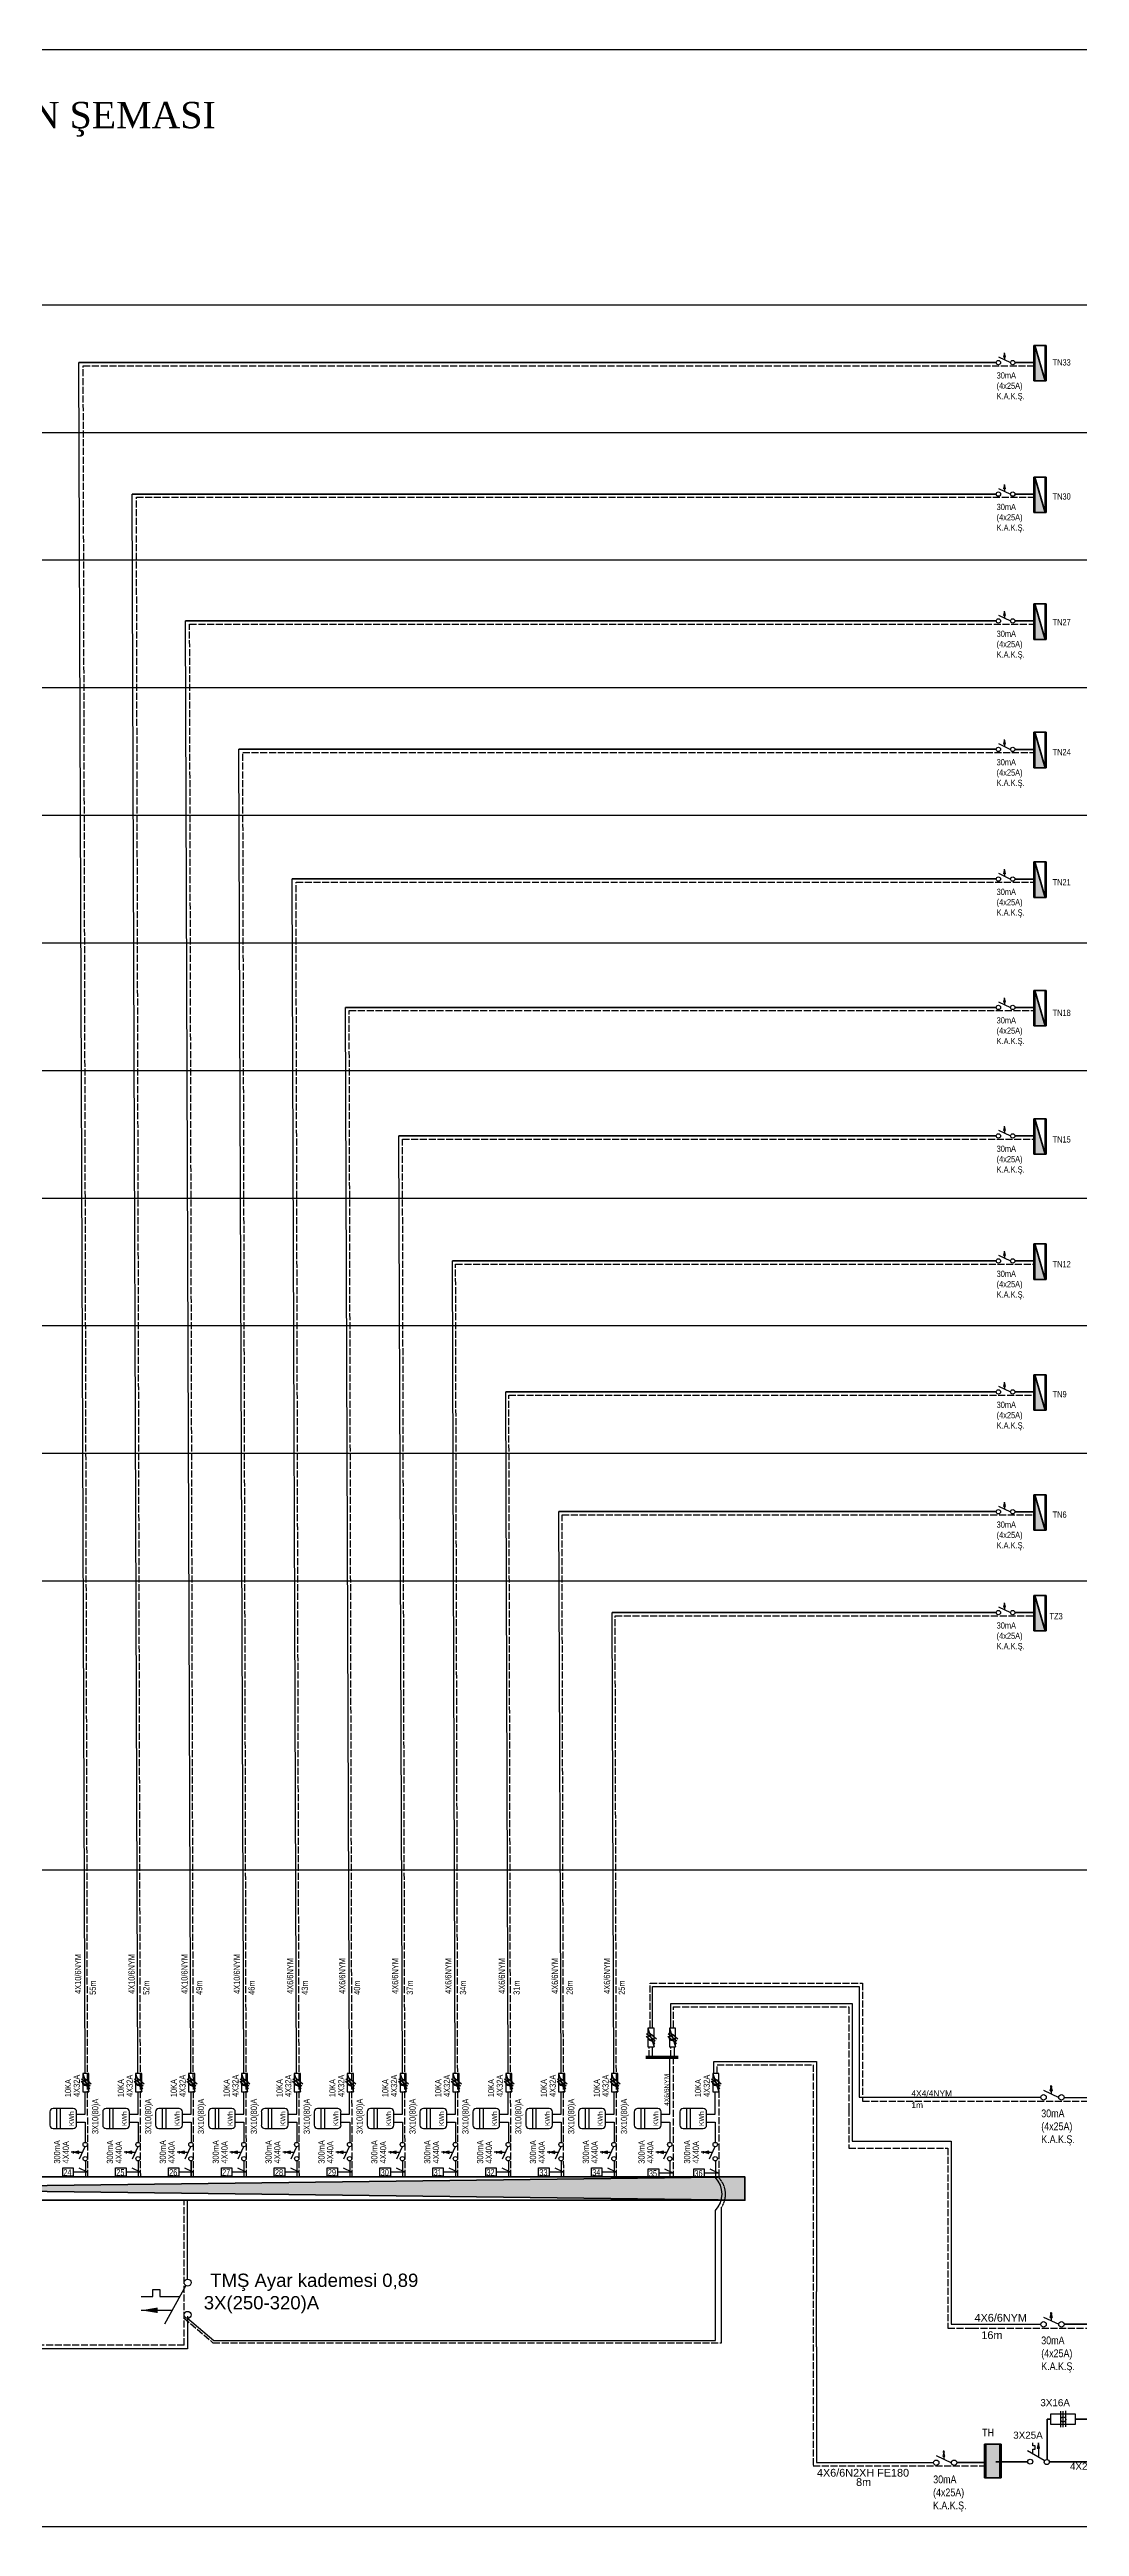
# Model space of a CAD drawing. Header units: millimetres. Extents: x 3395 to 31170, y 2853 to 7104.
# Drawn here: x 20049 to 21817, y 2853 to 7104 of the extents above; entities that cross this region are included whole.
import ezdxf
from ezdxf.enums import TextEntityAlignment as Align

# ---------------------------------------------------------------- set-up
doc = ezdxf.new("R2010")
doc.units = ezdxf.units.MM
doc.linetypes.add('ACAD_ISO02W100', pattern=[15, 12, -3])
doc.linetypes.add('DASHDOT', pattern=[25.4, 12.7, -6.35, 0, -6.35])
for name, color, linetype in [('00-06C', 191, 'Continuous'), ('00-ELKYAZ', 141, 'Continuous'), ('03', 7, 'Continuous'), ('10', 4, 'Continuous'), ('AYD', 10, 'Continuous'), ('Elektrik T.', 4, 'Continuous'), ('TopraklamaY.', 3, 'ACAD_ISO02W100'), ('YazılarY.', 7, 'Continuous'), ('Şalter', 4, 'Continuous')]:
    doc.layers.add(name, color=color, linetype=linetype)
for name, color, linetype, lineweight in [('ARM', 1, 'Continuous', 40), ('deha_elk tablo', 4, 'Continuous', 30), ('deha_elk yazı', 2, 'Continuous', 20), ('ELEKT', 2, 'Continuous', 50), ('KOLON HATTI  LİNYESİ', 240, 'Continuous', 50), ('ZİL', 53, 'DASHDOT', 20)]:
    doc.layers.add(name, color=color, linetype=linetype, lineweight=lineweight)
doc.layers.add('Tablo', color=7, linetype='Continuous', true_color=0xff7f7f)
doc.styles.add('MEKAN', font='times.ttf')
doc.styles.add('sh_elk yazı', font='ARIALN.TTF', dxfattribs={"height": 10})
doc.styles.add('TXTX', font='arial.ttf')

# ---------------------------------------------------------------- blocks, each defined once
blk = doc.blocks.new('şalt-kakş')
h = blk.add_hatch(color=2)
h.dxf.hatch_style = 1
h.paths.add_polyline_path([(12, 8.6), (13.2, 13.6), (14.5, 8.6)])
at = {"color": 4}
blk.add_lwpolyline([(12, 8.6), (13.2, 13.6), (14.5, 8.6), (12, 8.6)], dxfattribs=at)
at = {"layer": 'deha_elk tablo'}
blk.add_line((3.5, 9.2), (23, 0), dxfattribs=at)
at = {"layer": 'deha_elk tablo', "ltscale": 5}
blk.add_line((13.2, 8.6), (13.2, 4.6), dxfattribs=at)
for points in [[(12, 14.2), (14.5, 14.2)], [(13.2, 14.2), (13.2, 15.7)]]:
    blk.add_lwpolyline(points, dxfattribs=at)
blk.add_lwpolyline([(13.2, 13.6), (12, 8.6), (14.5, 8.6)], close=True, dxfattribs=at)
at = {"layer": 'deha_elk tablo', "ltscale": 0.5}
for centre in [(3.5, 0), (26.5, 0)]:
    blk.add_circle(centre, 3.5, dxfattribs=at)
blk = doc.blocks.new('tablo_sh şb tab-tali')
h = blk.add_hatch(color=2)
h.dxf.hatch_style = 1
h.paths.add_polyline_path([(-17.1, 1.5), (-17.1, 18.5), (40, 1.5)])
at = {"color": 4}
for p, q in [((-17.1, 18.5), (40, 1.5)), ((-17.1, 1.5), (-17.1, 18.5)), ((40, 1.5), (-17.1, 1.5))]:
    blk.add_line(p, q, dxfattribs=at)
at = {"layer": 'deha_elk tablo', "color": 4, "lineweight": 35}
for p, q in [((-17.1, 0), (-17.1, 20)), ((-17.1, 20), (40, 20)), ((-17.1, 18.5), (40, 1.5)), ((40, 0), (-17.1, 0)), ((40, 20), (40, 0))]:
    blk.add_line(p, q, dxfattribs=at)
for points in [[(-17.1, 18.5), (40, 18.5)], [(40, 1.5), (-17.1, 1.5)]]:
    blk.add_lwpolyline(points, dxfattribs=at)

msp = doc.modelspace()

# ---------------------------------------------------------------- hatches: boundary and pattern name
at = {"layer": 'deha_elk tablo', "lineweight": 35}
h = msp.add_hatch(color=256, dxfattribs=at)
h.dxf.hatch_style = 1
h.paths.add_polyline_path([(21680.3, 2994.3), (21655.8, 2994.3), (21655.8, 2936.7), (21680.3, 2936.7)])
at = {"layer": 'ELEKT'}
h = msp.add_hatch(color=256, dxfattribs=at)
h.dxf.hatch_style = 1
h.paths.add_polyline_path([(20099.5, 3497.4), (20091.5, 3495.4), (20099.5, 3493.4)])
h = msp.add_hatch(color=256, dxfattribs=at)
h.dxf.hatch_style = 1
h.paths.add_polyline_path([(20190.3, 3497.4), (20182.3, 3495.4), (20190.3, 3493.4)])
h = msp.add_hatch(color=256, dxfattribs=at)
h.dxf.hatch_style = 1
h.paths.add_polyline_path([(20281, 3497.4), (20273, 3495.4), (20281, 3493.4)])
h = msp.add_hatch(color=256, dxfattribs=at)
h.dxf.hatch_style = 1
h.paths.add_polyline_path([(20371.8, 3497.4), (20363.8, 3495.4), (20371.8, 3493.4)])
h = msp.add_hatch(color=256, dxfattribs=at)
h.dxf.hatch_style = 1
h.paths.add_polyline_path([(20462.5, 3497.4), (20454.5, 3495.4), (20462.5, 3493.4)])
h = msp.add_hatch(color=256, dxfattribs=at)
h.dxf.hatch_style = 1
h.paths.add_polyline_path([(20553.3, 3497.4), (20545.3, 3495.4), (20553.3, 3493.4)])
h = msp.add_hatch(color=256, dxfattribs=at)
h.dxf.hatch_style = 1
h.paths.add_polyline_path([(20644, 3497.4), (20636, 3495.4), (20644, 3493.4)])
h = msp.add_hatch(color=256, dxfattribs=at)
h.dxf.hatch_style = 1
h.paths.add_polyline_path([(20734.8, 3497.4), (20726.8, 3495.4), (20734.8, 3493.4)])
h = msp.add_hatch(color=256, dxfattribs=at)
h.dxf.hatch_style = 1
h.paths.add_polyline_path([(20825.5, 3497.4), (20817.5, 3495.4), (20825.5, 3493.4)])
h = msp.add_hatch(color=256, dxfattribs=at)
h.dxf.hatch_style = 1
h.paths.add_polyline_path([(20916.3, 3497.4), (20908.3, 3495.4), (20916.3, 3493.4)])
h = msp.add_hatch(color=256, dxfattribs=at)
h.dxf.hatch_style = 1
h.paths.add_polyline_path([(21007, 3497.4), (20999, 3495.4), (21007, 3493.4)])
h = msp.add_hatch(color=256, dxfattribs=at)
h.dxf.hatch_style = 1
h.paths.add_polyline_path([(21102.6, 3497.4), (21094.6, 3495.4), (21102.6, 3493.4)])
h = msp.add_hatch(color=256, dxfattribs=at)
h.dxf.hatch_style = 1
h.paths.add_polyline_path([(21180.7, 3497.4), (21172.7, 3495.4), (21180.7, 3493.4)])
h = msp.add_hatch(color=256, dxfattribs=at)
h.dxf.hatch_style = 1
h.paths.add_polyline_path([(18019, 3453.1), (18019, 3412.9), (19630.7, 3433)])
h.paths.add_polyline_path([(21242.5, 3453.1), (19630.7, 3433), (21242.5, 3412.9)])

# ---------------------------------------------------------------- linework, layer by layer
at = {"layer": '00-06C', "color": 141, "ltscale": 1000}
for p, q in [((20114.4, 3461.3), (20089.8, 3461.3)), ((20114.4, 3461.3), (20100.1, 3468)), ((20205.2, 3461.3), (20180.5, 3461.3)), ((20205.2, 3461.3), (20190.8, 3468)), ((20295.9, 3461.3), (20271.3, 3461.3)), ((20295.9, 3461.3), (20281.6, 3468)), ((20386.7, 3461.3), (20362, 3461.3)), ((20386.7, 3461.3), (20372.3, 3468)), ((20477.4, 3461.3), (20452.8, 3461.3)), ((20477.4, 3461.3), (20463.1, 3468)), ((20568.2, 3461.3), (20543.5, 3461.3)), ((20568.2, 3461.3), (20553.8, 3468)), ((20658.9, 3461.3), (20634.3, 3461.3)), ((20658.9, 3461.3), (20644.6, 3468)), ((20749.7, 3461.3), (20725, 3461.3)), ((20749.7, 3461.3), (20735.3, 3468)), ((20840.4, 3461.3), (20815.8, 3461.3)), ((20840.4, 3461.3), (20826.1, 3468)), ((20931.2, 3461.3), (20906.5, 3461.3)), ((20931.2, 3461.3), (20916.8, 3468)), ((21021.9, 3461.3), (20997.3, 3461.3)), ((21021.9, 3461.3), (21007.6, 3468)), ((21119.2, 3459.6), (21094.6, 3459.6)), ((21119.2, 3459.6), (21104.9, 3466.3)), ((21197.4, 3459.6), (21172.7, 3459.6)), ((21197.4, 3459.6), (21183, 3466.3))]:
    msp.add_line(p, q, dxfattribs=at)
for points in [[(20071.8, 3468.5), (20089.8, 3468.5), (20089.8, 3454), (20071.8, 3454)], [(20162.6, 3468.5), (20180.5, 3468.5), (20180.5, 3454), (20162.6, 3454)], [(20253.3, 3468.5), (20271.3, 3468.5), (20271.3, 3454), (20253.3, 3454)], [(20344.1, 3468.5), (20362, 3468.5), (20362, 3454), (20344.1, 3454)], [(20434.8, 3468.5), (20452.8, 3468.5), (20452.8, 3454), (20434.8, 3454)], [(20525.6, 3468.5), (20543.5, 3468.5), (20543.5, 3454), (20525.6, 3454)], [(20616.3, 3468.5), (20634.3, 3468.5), (20634.3, 3454), (20616.3, 3454)], [(20707.1, 3468.5), (20725, 3468.5), (20725, 3454), (20707.1, 3454)], [(20797.8, 3468.5), (20815.8, 3468.5), (20815.8, 3454), (20797.8, 3454)], [(20888.6, 3468.5), (20906.5, 3468.5), (20906.5, 3454), (20888.6, 3454)], [(20979.3, 3468.5), (20997.3, 3468.5), (20997.3, 3454), (20979.3, 3454)], [(21076.6, 3466.8), (21094.6, 3466.8), (21094.6, 3452.3), (21076.6, 3452.3)], [(21154.8, 3466.8), (21172.7, 3466.8), (21172.7, 3452.3), (21154.8, 3452.3)]]:
    msp.add_lwpolyline(points, close=True, dxfattribs=at)
at = {"layer": '00-ELKYAZ', "color": 141, "linetype": 'Continuous'}
for p, q in [((20067.2, 3570.7), (20067.2, 3536.2)), ((20157.9, 3570.7), (20157.9, 3536.2)), ((20248.7, 3570.7), (20248.7, 3536.2)), ((20339.4, 3570.7), (20339.4, 3536.2)), ((20430.2, 3570.7), (20430.2, 3536.2)), ((20520.9, 3570.7), (20520.9, 3536.2)), ((20611.7, 3570.7), (20611.7, 3536.2)), ((20702.4, 3570.7), (20702.4, 3536.2)), ((20793.2, 3570.7), (20793.2, 3536.2)), ((20883.9, 3570.7), (20883.9, 3536.2)), ((20974.7, 3570.7), (20974.7, 3536.2)), ((21070.2, 3570.7), (21070.2, 3536.2)), ((21148.4, 3570.7), (21148.4, 3536.2)), ((20049.7, 3564.7), (20049.7, 3541.7)), ((20089.9, 3570.4), (20055.4, 3570.4)), ((20055.4, 3535.9), (20089.9, 3535.9)), ((20061.2, 3570.4), (20061.2, 3535.9)), ((20140.4, 3564.7), (20140.4, 3541.7)), ((20180.7, 3570.4), (20146.2, 3570.4)), ((20146.2, 3535.9), (20180.7, 3535.9)), ((20151.9, 3570.4), (20151.9, 3535.9)), ((20231.2, 3564.7), (20231.2, 3541.7)), ((20271.4, 3570.4), (20236.9, 3570.4)), ((20236.9, 3535.9), (20271.4, 3535.9)), ((20242.7, 3570.4), (20242.7, 3535.9)), ((20321.9, 3564.7), (20321.9, 3541.7)), ((20362.2, 3570.4), (20327.7, 3570.4)), ((20327.7, 3535.9), (20362.2, 3535.9)), ((20333.4, 3570.4), (20333.4, 3535.9)), ((20412.7, 3564.7), (20412.7, 3541.7)), ((20452.9, 3570.4), (20418.4, 3570.4)), ((20418.4, 3535.9), (20452.9, 3535.9)), ((20424.2, 3570.4), (20424.2, 3535.9)), ((20503.4, 3564.7), (20503.4, 3541.7)), ((20543.7, 3570.4), (20509.2, 3570.4)), ((20509.2, 3535.9), (20543.7, 3535.9)), ((20514.9, 3570.4), (20514.9, 3535.9)), ((20594.2, 3564.7), (20594.2, 3541.7)), ((20634.4, 3570.4), (20599.9, 3570.4)), ((20599.9, 3535.9), (20634.4, 3535.9)), ((20605.7, 3570.4), (20605.7, 3535.9)), ((20684.9, 3564.7), (20684.9, 3541.7)), ((20725.2, 3570.4), (20690.7, 3570.4)), ((20690.7, 3535.9), (20725.2, 3535.9)), ((20696.4, 3570.4), (20696.4, 3535.9)), ((20775.7, 3564.7), (20775.7, 3541.7)), ((20815.9, 3570.4), (20781.4, 3570.4)), ((20781.4, 3535.9), (20815.9, 3535.9)), ((20787.2, 3570.4), (20787.2, 3535.9)), ((20866.4, 3564.7), (20866.4, 3541.7)), ((20906.7, 3570.4), (20872.2, 3570.4)), ((20872.2, 3535.9), (20906.7, 3535.9)), ((20877.9, 3570.4), (20877.9, 3535.9)), ((20957.2, 3564.7), (20957.2, 3541.7)), ((20997.4, 3570.4), (20962.9, 3570.4)), ((20962.9, 3535.9), (20997.4, 3535.9)), ((20968.7, 3570.4), (20968.7, 3535.9)), ((21052.7, 3564.7), (21052.7, 3541.7)), ((21093, 3570.4), (21058.5, 3570.4)), ((21058.5, 3535.9), (21093, 3535.9)), ((21064.2, 3570.4), (21064.2, 3535.9)), ((21130.9, 3564.7), (21130.9, 3541.7)), ((21171.1, 3570.4), (21136.6, 3570.4)), ((21136.6, 3535.9), (21171.1, 3535.9)), ((21142.4, 3570.4), (21142.4, 3535.9))]:
    msp.add_line(p, q, dxfattribs=at)
at = {"layer": '00-ELKYAZ', "linetype": 'Continuous'}
for p, q in [((20095.7, 3541.7), (20095.7, 3564.7)), ((20186.4, 3541.7), (20186.4, 3564.7)), ((20277.2, 3541.7), (20277.2, 3564.7)), ((20367.9, 3541.7), (20367.9, 3564.7)), ((20458.7, 3541.7), (20458.7, 3564.7)), ((20549.4, 3541.7), (20549.4, 3564.7)), ((20640.2, 3541.7), (20640.2, 3564.7)), ((20730.9, 3541.7), (20730.9, 3564.7)), ((20821.7, 3541.7), (20821.7, 3564.7)), ((20912.4, 3541.7), (20912.4, 3564.7)), ((21003.2, 3541.7), (21003.2, 3564.7)), ((21098.7, 3541.7), (21098.7, 3564.7)), ((21176.9, 3541.7), (21176.9, 3564.7))]:
    msp.add_line(p, q, dxfattribs=at)
at = {"layer": '00-ELKYAZ', "color": 141, "linetype": 'Continuous'}
for centre, start, end in [((20055.4, 3564.7), 90, 180), ((20055.4, 3541.7), 180, 270), ((20146.2, 3564.7), 90, 180), ((20146.2, 3541.7), 180, 270), ((20236.9, 3564.7), 90, 180), ((20236.9, 3541.7), 180, 270), ((20327.7, 3564.7), 90, 180), ((20327.7, 3541.7), 180, 270), ((20418.4, 3564.7), 90, 180), ((20418.4, 3541.7), 180, 270), ((20509.2, 3564.7), 90, 180), ((20509.2, 3541.7), 180, 270), ((20599.9, 3564.7), 90, 180), ((20599.9, 3541.7), 180, 270), ((20690.7, 3564.7), 90, 180), ((20690.7, 3541.7), 180, 270), ((20781.4, 3564.7), 90, 180), ((20781.4, 3541.7), 180, 270), ((20872.2, 3564.7), 90, 180), ((20872.2, 3541.7), 180, 270), ((20962.9, 3564.7), 90, 180), ((20962.9, 3541.7), 180, 270), ((21058.5, 3564.7), 90, 180), ((21058.5, 3541.7), 180, 270), ((21136.6, 3564.7), 90, 180), ((21136.6, 3541.7), 180, 270)]:
    msp.add_arc(centre, 5.75, start, end, dxfattribs=at)
at = {"layer": '00-ELKYAZ', "linetype": 'Continuous'}
for centre, start, end in [((20089.9, 3564.7), 0, 90), ((20089.9, 3541.7), 270, 0), ((20180.7, 3564.7), 0, 90), ((20180.7, 3541.7), 270, 0), ((20271.4, 3564.7), 0, 90), ((20271.4, 3541.7), 270, 0), ((20362.2, 3564.7), 0, 90), ((20362.2, 3541.7), 270, 0), ((20452.9, 3564.7), 0, 90), ((20452.9, 3541.7), 270, 0), ((20543.7, 3564.7), 0, 90), ((20543.7, 3541.7), 270, 0), ((20634.4, 3564.7), 0, 90), ((20634.4, 3541.7), 270, 0), ((20725.2, 3564.7), 0, 90), ((20725.2, 3541.7), 270, 0), ((20815.9, 3564.7), 0, 90), ((20815.9, 3541.7), 270, 0), ((20906.7, 3564.7), 0, 90), ((20906.7, 3541.7), 270, 0), ((20997.4, 3564.7), 0, 90), ((20997.4, 3541.7), 270, 0), ((21093, 3564.7), 0, 90), ((21093, 3541.7), 270, 0), ((21171.1, 3564.7), 0, 90), ((21171.1, 3541.7), 270, 0)]:
    msp.add_arc(centre, 5.75, start, end, dxfattribs=at)
at = {"layer": '03'}
for p, q in [((20206.7, 3247.9), (20226.5, 3247.9)), ((20226.5, 3247.9), (20226.5, 3259.8)), ((20226.5, 3259.8), (20238.5, 3259.8)), ((20238.5, 3259.8), (20238.5, 3247.9)), ((20238.5, 3247.9), (20272.9, 3247.9)), ((20206.7, 3224.1), (20259.6, 3224.1))]:
    msp.add_line(p, q, dxfattribs=at)
msp.add_lwpolyline([(20206.7, 3224.1, 0, 9.53, 0), (20234.5, 3224.1, 9.53, 9.53, 0)], format="xyseb", dxfattribs=at)
for centre in [(20286.1, 3271.7), (20286.1, 3216.3)]:
    msp.add_circle(centre, 5.96, dxfattribs=at)
at = {"layer": '10'}
msp.add_line((20283.2, 3266.5), (20246.4, 3200.2), dxfattribs=at)
at = {"layer": 'ARM', "color": 1}
for p, q in [((21761.4, 2967.8), (21761.4, 3037.5)), ((21761.4, 3037.5), (21767.2, 3037.5)), ((21809.8, 3037.2), (21832.3, 3037.2)), ((21653.7, 2963.1), (21606.3, 2963.1)), ((21728, 2964.3), (21673.4, 2964.3)), ((21764.8, 2963.9), (21991.5, 2963.9))]:
    msp.add_line(p, q, dxfattribs=at)
at = {"layer": 'AYD', "linetype": 'Continuous', "lineweight": 0, "const_width": 6.05, "flags": 128}
msp.add_lwpolyline([(21072.2, 3658.3), (21128.3, 3658.3)], dxfattribs=at)
at = {"layer": 'deha_elk tablo', "ltscale": 5}
for p, q in [((20099.5, 3495.4), (20106, 3495.4)), ((20190.3, 3495.4), (20196.7, 3495.4)), ((20281, 3495.4), (20287.5, 3495.4)), ((20371.8, 3495.4), (20378.2, 3495.4)), ((20462.5, 3495.4), (20469, 3495.4)), ((20553.3, 3495.4), (20559.7, 3495.4)), ((20644, 3495.4), (20650.5, 3495.4)), ((20734.8, 3495.4), (20741.2, 3495.4)), ((20825.5, 3495.4), (20832, 3495.4)), ((20916.3, 3495.4), (20922.7, 3495.4)), ((21007, 3495.4), (21013.5, 3495.4)), ((21102.6, 3495.4), (21109, 3495.4)), ((21180.7, 3495.4), (21187.1, 3495.4)), ((21584, 2974), (21584, 2968.6))]:
    msp.add_line(p, q, dxfattribs=at)
at = {"layer": 'deha_elk tablo'}
for p, q in [((20100.6, 3484.2), (20110.4, 3504.9)), ((20191.4, 3484.2), (20201.2, 3504.9)), ((20282.1, 3484.2), (20291.9, 3504.9)), ((20372.9, 3484.2), (20382.7, 3504.9)), ((20463.6, 3484.2), (20473.4, 3504.9)), ((20554.4, 3484.2), (20564.2, 3504.9)), ((20645.1, 3484.2), (20654.9, 3504.9)), ((20735.9, 3484.2), (20745.7, 3504.9)), ((20826.6, 3484.2), (20836.4, 3504.9)), ((20917.4, 3484.2), (20927.2, 3504.9)), ((21008.1, 3484.2), (21017.9, 3504.9)), ((21103.7, 3484.2), (21113.5, 3504.9)), ((21181.8, 3484.2), (21191.6, 3504.9)), ((21571, 2974.8), (21597, 2962.5))]:
    msp.add_line(p, q, dxfattribs=at)
at = {"layer": 'deha_elk tablo', "lineweight": 35}
for p, q in [((21653.7, 2936.7), (21653.7, 2994.3)), ((21653.7, 2994.3), (21682.5, 2994.3)), ((21682.5, 2994.3), (21682.5, 2936.7)), ((21682.5, 2936.7), (21653.7, 2936.7))]:
    msp.add_line(p, q, dxfattribs=at)
at = {"layer": 'deha_elk tablo', "ltscale": 5}
for points in [[(20090.6, 3495.4), (20086.5, 3495.4)], [(20090.6, 3493.4), (20090.6, 3497.4)], [(20181.3, 3495.4), (20177.3, 3495.4)], [(20181.3, 3493.4), (20181.3, 3497.4)], [(20272.1, 3495.4), (20268, 3495.4)], [(20272.1, 3493.4), (20272.1, 3497.4)], [(20362.8, 3495.4), (20358.8, 3495.4)], [(20362.8, 3493.4), (20362.8, 3497.4)], [(20453.6, 3495.4), (20449.5, 3495.4)], [(20453.6, 3493.4), (20453.6, 3497.4)], [(20544.3, 3495.4), (20540.3, 3495.4)], [(20544.3, 3493.4), (20544.3, 3497.4)], [(20635.1, 3495.4), (20631, 3495.4)], [(20635.1, 3493.4), (20635.1, 3497.4)], [(20725.8, 3495.4), (20721.8, 3495.4)], [(20725.8, 3493.4), (20725.8, 3497.4)], [(20816.6, 3495.4), (20812.5, 3495.4)], [(20816.6, 3493.4), (20816.6, 3497.4)], [(20907.3, 3495.4), (20903.3, 3495.4)], [(20907.3, 3493.4), (20907.3, 3497.4)], [(20998.1, 3495.4), (20994, 3495.4)], [(20998.1, 3493.4), (20998.1, 3497.4)], [(21093.6, 3495.4), (21089.5, 3495.4)], [(21093.6, 3493.4), (21093.6, 3497.4)], [(21171.8, 3495.4), (21167.7, 3495.4)], [(21171.8, 3493.4), (21171.8, 3497.4)], [(21582.3, 2981.4), (21585.7, 2981.4)], [(21584, 2981.4), (21584, 2983.4)]]:
    msp.add_lwpolyline(points, dxfattribs=at)
for points in [[(20091.5, 3495.4), (20099.5, 3493.4), (20099.5, 3497.4)], [(20182.3, 3495.4), (20190.3, 3493.4), (20190.3, 3497.4)], [(20273, 3495.4), (20281, 3493.4), (20281, 3497.4)], [(20363.8, 3495.4), (20371.8, 3493.4), (20371.8, 3497.4)], [(20454.5, 3495.4), (20462.5, 3493.4), (20462.5, 3497.4)], [(20545.3, 3495.4), (20553.3, 3493.4), (20553.3, 3497.4)], [(20636, 3495.4), (20644, 3493.4), (20644, 3497.4)], [(20726.8, 3495.4), (20734.8, 3493.4), (20734.8, 3497.4)], [(20817.5, 3495.4), (20825.5, 3493.4), (20825.5, 3497.4)], [(20908.3, 3495.4), (20916.3, 3493.4), (20916.3, 3497.4)], [(20999, 3495.4), (21007, 3493.4), (21007, 3497.4)], [(21094.6, 3495.4), (21102.6, 3493.4), (21102.6, 3497.4)], [(21172.7, 3495.4), (21180.7, 3493.4), (21180.7, 3497.4)], [(21584, 2980.6), (21582.3, 2974), (21585.7, 2974)]]:
    msp.add_lwpolyline(points, close=True, dxfattribs=at)
at = {"layer": 'deha_elk tablo', "lineweight": 35}
msp.add_lwpolyline([(21680.3, 2994.3), (21680.3, 2936.7), (21655.8, 2936.7), (21655.8, 2994.3)], close=True, dxfattribs=at)
at = {"layer": 'deha_elk tablo', "ltscale": 0.5}
for centre, radius in [((20110.4, 3508.6), 3.73), ((20110.4, 3484.2), 3.73), ((20201.2, 3508.6), 3.73), ((20201.2, 3484.2), 3.73), ((20291.9, 3508.6), 3.73), ((20291.9, 3484.2), 3.73), ((20382.7, 3508.6), 3.73), ((20382.7, 3484.2), 3.73), ((20473.4, 3508.6), 3.73), ((20473.4, 3484.2), 3.73), ((20564.2, 3508.6), 3.73), ((20564.2, 3484.2), 3.73), ((20654.9, 3508.6), 3.73), ((20654.9, 3484.2), 3.73), ((20745.7, 3508.6), 3.73), ((20745.7, 3484.2), 3.73), ((20836.4, 3508.6), 3.73), ((20836.4, 3484.2), 3.73), ((20927.2, 3508.6), 3.73), ((20927.2, 3484.2), 3.73), ((21017.9, 3508.6), 3.73), ((21017.9, 3484.2), 3.73), ((21113.5, 3508.6), 3.73), ((21113.5, 3484.2), 3.73), ((21191.6, 3508.6), 3.73), ((21191.6, 3484.2), 3.73), ((21571, 2962.5), 4.66), ((21601.6, 2962.5), 4.66)]:
    msp.add_circle(centre, radius, dxfattribs=at)
at = {"layer": 'ELEKT'}
for points in [[(18018.9, 3453.1), (21242.5, 3453.1), (21242.5, 3412.9), (18018.9, 3412.9)], [(18018.9, 3412.9), (18018.9, 3453.1), (21242.5, 3412.9), (21242.5, 3453.1)]]:
    msp.add_lwpolyline(points, close=True, dxfattribs=at)
at = {"layer": 'Elektrik T.', "color": 1}
for p, q in [((20110.3, 3630.7), (20099.6, 6566.9)), ((20201, 3630.7), (20191.2, 6341.1)), ((20291.8, 3630.7), (20282.7, 6123.5)), ((20382.5, 3630.7), (20374.3, 5903.1)), ((20473.3, 3630.7), (20465.8, 5680.6)), ((20564, 3630.7), (20557.4, 5460.1)), ((20654.8, 3630.7), (20648.9, 5239.7)), ((20745.5, 3630.7), (20740.5, 5025.1)), ((20836.3, 3630.7), (20832, 4800.3)), ((20927, 3630.7), (20923.5, 4594.7)), ((21017.8, 3630.7), (21014.9, 4421.6)), ((21084.2, 3709.5), (21084.2, 3779.6)), ((21084.2, 3779.6), (21438.7, 3779.6)), ((21115.6, 3709.5), (21115.6, 3750.8)), ((21115.6, 3750.8), (21426.9, 3750.8)), ((21426.9, 3750.8), (21426.9, 3575.6)), ((21438.7, 3779.6), (21438.7, 3589.8)), ((21084.2, 3658.3), (21084.2, 3676.7)), ((21113.5, 3560.6), (21113.5, 3658.3)), ((21121.7, 3658.3), (21121.7, 3676.7)), ((21189.5, 3630.6), (21189.5, 3651.3)), ((21189.5, 3651.3), (21365.2, 3651.3)), ((21365.2, 3651.3), (21365.2, 3256.4)), ((20110.5, 3560.6), (20110.5, 3598.9)), ((20201.2, 3560.6), (20201.2, 3598.9)), ((20292, 3560.6), (20292, 3598.9)), ((20382.7, 3560.6), (20382.7, 3598.9)), ((20473.5, 3560.6), (20473.5, 3598.9)), ((20564.2, 3560.6), (20564.2, 3598.9)), ((20655, 3560.6), (20655, 3598.9)), ((20745.7, 3560.6), (20745.7, 3598.9)), ((20836.5, 3560.6), (20836.5, 3598.9)), ((20927.2, 3560.6), (20927.2, 3598.9)), ((21018, 3560.6), (21018, 3598.9)), ((21191.6, 3560.6), (21191.6, 3598.9)), ((21438.7, 3589.8), (21750.5, 3589.8)), ((21790.4, 3589.5), (21830.8, 3589.5)), ((20095.7, 3560.6), (20110.5, 3560.6)), ((20095.7, 3546.8), (20110.6, 3546.8)), ((20110.6, 3546.8), (20110.6, 3512.4)), ((20186.4, 3560.6), (20201.2, 3560.6)), ((20186.4, 3546.8), (20201.3, 3546.8)), ((20201.3, 3546.8), (20201.3, 3512.4)), ((20277.2, 3560.6), (20292, 3560.6)), ((20277.2, 3546.8), (20292.1, 3546.8)), ((20292.1, 3546.8), (20292.1, 3512.4)), ((20367.9, 3560.6), (20382.7, 3560.6)), ((20367.9, 3546.8), (20382.8, 3546.8)), ((20382.8, 3546.8), (20382.8, 3512.4)), ((20458.7, 3560.6), (20473.5, 3560.6)), ((20458.7, 3546.8), (20473.6, 3546.8)), ((20473.6, 3546.8), (20473.6, 3512.4)), ((20549.4, 3560.6), (20564.2, 3560.6)), ((20549.4, 3546.8), (20564.3, 3546.8)), ((20564.3, 3546.8), (20564.3, 3512.4)), ((20640.2, 3560.6), (20655, 3560.6)), ((20640.2, 3546.8), (20655.1, 3546.8)), ((20655.1, 3546.8), (20655.1, 3512.4)), ((20730.9, 3560.6), (20745.7, 3560.6)), ((20730.9, 3546.8), (20745.8, 3546.8)), ((20745.8, 3546.8), (20745.8, 3512.4)), ((20821.7, 3560.6), (20836.5, 3560.6)), ((20821.7, 3546.8), (20836.6, 3546.8)), ((20836.6, 3546.8), (20836.6, 3512.4)), ((20912.4, 3560.6), (20927.2, 3560.6)), ((20912.4, 3546.8), (20927.3, 3546.8)), ((20927.3, 3546.8), (20927.3, 3512.4)), ((21003.2, 3560.6), (21018, 3560.6)), ((21003.2, 3546.8), (21018.1, 3546.8)), ((21018.1, 3546.8), (21018.1, 3512.4)), ((21098.7, 3560.6), (21113.5, 3560.6)), ((21098.7, 3546.8), (21113.6, 3546.8)), ((21113.6, 3546.8), (21113.6, 3512.4)), ((21176.9, 3560.6), (21191.6, 3560.6)), ((21176.9, 3546.8), (21191.7, 3546.8)), ((21191.7, 3546.8), (21191.7, 3512.4)), ((20110.7, 3481), (20110.7, 3451.7)), ((20201.4, 3481), (20201.4, 3451.7)), ((20382.9, 3481), (20382.9, 3451.7)), ((20473.7, 3481), (20473.7, 3451.7)), ((20564.4, 3481), (20564.4, 3451.7)), ((20655.2, 3481), (20655.2, 3451.7)), ((20745.9, 3481), (20745.9, 3451.7)), ((20836.7, 3481), (20836.7, 3451.7)), ((20927.4, 3481), (20927.4, 3451.7)), ((21018.2, 3481), (21018.2, 3451.7)), ((21113.7, 3481), (21113.7, 3451.7)), ((21191.9, 3481), (21191.9, 3451.7)), ((20286, 3277.3), (20286, 3412.9)), ((21191.9, 3172.1), (21191.9, 3395.4)), ((21365.2, 3161.1), (21365.2, 3256.4)), ((20286.1, 3214.1), (20286.1, 3158.2)), ((20286.1, 3210.3), (20331, 3172.1)), ((21637.9, 3200.3), (21750.5, 3200.3)), ((20286.1, 3158.2), (17849.9, 3158.2)), ((20331, 3172.1), (21191.9, 3172.1)), ((21365.2, 3161.1), (21365.2, 2963.1)), ((21365.2, 2963.1), (21566.4, 2963.1))]:
    msp.add_line(p, q, dxfattribs=at)
msp.add_lwpolyline([(21426.9, 3575.6), (21426.9, 3514.2), (21596.3, 3514.2), (21596.3, 3514.2), (21596.3, 3200.3), (21637.9, 3200.3)], dxfattribs=at)
msp.add_arc((21163.1, 3423.6), 40.3, 315.7455, 44.2931, dxfattribs=at)
at = {"layer": 'KOLON HATTI  LİNYESİ'}
for p, q in [((20099.6, 6566.9), (21674, 6566.9)), ((21705.9, 6566.7), (21738.3, 6566.7)), ((20191.2, 6341.1), (21674, 6341.1)), ((21705.9, 6340.9), (21738.3, 6340.9)), ((20282.7, 6123.5), (21674, 6123.5)), ((21705.9, 6123.3), (21738.3, 6123.3)), ((20374.3, 5903.1), (21674, 5903.1)), ((21705.9, 5902.9), (21738.3, 5902.9)), ((20465.8, 5680.6), (21674, 5680.6)), ((21705.9, 5680.4), (21738.3, 5680.4)), ((20557.4, 5460.1), (21674, 5460.1)), ((21705.9, 5459.9), (21738.3, 5459.9)), ((20648.9, 5239.7), (21674, 5239.7)), ((21705.9, 5239.5), (21738.3, 5239.5)), ((20740.5, 5025.1), (21674, 5025.1)), ((21705.9, 5024.9), (21738.3, 5024.9)), ((20832, 4800.3), (21674, 4800.3)), ((21705.9, 4800.1), (21738.3, 4800.1)), ((20923.5, 4594.7), (21674, 4594.7)), ((21705.9, 4594.5), (21738.3, 4594.5)), ((21014.9, 4421.6), (21674, 4421.6)), ((21705.9, 4421.4), (21738.3, 4421.4)), ((20292.2, 3481), (20292.2, 3451.7)), ((21790.4, 3200), (21830.8, 3200))]:
    msp.add_line(p, q, dxfattribs=at)
at = {"layer": 'Tablo', "linetype": 'ByBlock'}
for p, q in [((17488.7, 7103.9), (25631.8, 7103.9)), ((17488.7, 6665.9), (25631.8, 6665.9)), ((17488.7, 6446.9), (25631.8, 6446.9)), ((17488.7, 6227.9), (25631.8, 6227.9)), ((17488.7, 6008.9), (25631.8, 6008.9)), ((17488.7, 5789.9), (25631.8, 5789.9)), ((17488.7, 5570.9), (25631.8, 5570.9)), ((17488.7, 5351.9), (25631.8, 5351.9)), ((17488.7, 5132.9), (25631.8, 5132.9)), ((17488.7, 4913.9), (25631.8, 4913.9)), ((17488.7, 4694.9), (25631.8, 4694.9)), ((17488.7, 4475.9), (25631.8, 4475.9)), ((17488.7, 3979.8), (25631.8, 3979.8))]:
    msp.add_line(p, q, dxfattribs=at)
at = {"layer": 'Tablo', "color": 11, "true_color": 0xff8088}
msp.add_line((17488.7, 2853.1), (25631.8, 2853.1), dxfattribs=at)
at = {"layer": 'TopraklamaY.'}
for p, q in [((20114.9, 3453.1), (20107, 6561.2)), ((20107, 6561.2), (21738.3, 6561.2)), ((20205.6, 3453.1), (20198.3, 6335.5)), ((20198.3, 6335.5), (21738.3, 6335.5)), ((20296.4, 3453.1), (20289.6, 6117.8)), ((20289.6, 6117.8), (21738.3, 6117.8)), ((20387.1, 3453.1), (20380.9, 5897.5)), ((20380.9, 5897.5), (21738.3, 5897.5)), ((20477.9, 3453.1), (20472.2, 5675)), ((20472.2, 5675), (21738.3, 5675)), ((20568.6, 3453.1), (20563.5, 5454.5)), ((20563.5, 5454.5), (21738.3, 5454.5)), ((20659.4, 3453.1), (20654.9, 5234.1)), ((20654.9, 5234.1), (21738.3, 5234.1)), ((20750.1, 3453.1), (20746.1, 5019.4)), ((20746.1, 5019.4), (21738.3, 5019.4)), ((20840.9, 3453.1), (20837.5, 4794.7)), ((20837.5, 4794.7), (21738.3, 4794.7)), ((20931.6, 3453.1), (20928.7, 4589.1)), ((20928.7, 4589.1), (21738.3, 4589.1)), ((21019.9, 4416), (21738.3, 4416)), ((21022.4, 3453.1), (21019.9, 4416)), ((21080.1, 3709.5), (21080.1, 3785.7)), ((21080.1, 3785.7), (21444.4, 3785.7)), ((21444.4, 3785.7), (21444.4, 3582.7)), ((21119.7, 3744.7), (21421.2, 3744.7)), ((21119.8, 3709.5), (21119.8, 3744.7)), ((21421.2, 3744.7), (21421.2, 3568.8)), ((21078.2, 3658.3), (21078.2, 3676.7)), ((21115.7, 3658.3), (21115.7, 3676.7)), ((21119.7, 3658.3), (21119.7, 3451.4)), ((21195, 3630.5), (21195, 3645.2)), ((21195, 3645.2), (21359.5, 3645.2)), ((21359.5, 3645.2), (21359.5, 2957.2)), ((21197.8, 3600.6), (21197.8, 3451.4)), ((21444.4, 3582.7), (21830.8, 3582.7)), ((20280.2, 3164.3), (20280.2, 3412.9)), ((20279.5, 3211.1), (20329.7, 3168.5)), ((21631.9, 3193.2), (21830.8, 3193.2)), ((20280.2, 3164.3), (17853.7, 3164.3)), ((20329.7, 3168.5), (21202.6, 3168.5)), ((21359.5, 2957.2), (21655.6, 2957.2))]:
    msp.add_line(p, q, dxfattribs=at)
at = {"layer": 'TopraklamaY.', "ltscale": 0.02}
msp.add_line((21202.6, 3168.5), (21202.6, 3401.1), dxfattribs=at)
at = {"layer": 'TopraklamaY.', "color": 3}
msp.add_lwpolyline([(21421.2, 3568.8), (21421.2, 3502.4), (21590.6, 3502.4), (21590.6, 3193.5), (21631.9, 3193.2)], dxfattribs=at)
at = {"layer": 'TopraklamaY.', "ltscale": 0.02}
msp.add_arc((21169, 3423.3), 40.3, 326.5604, 44.2931, dxfattribs=at)
at = {"layer": 'YazılarY.', "color": 2}
for p, q in [((21809.8, 3046), (21766.8, 3046)), ((21766.8, 3046), (21766.8, 3028.7)), ((21766.8, 3028.7), (21809.8, 3028.7)), ((21785, 3023.3), (21785, 3051.1)), ((21788.8, 3023.3), (21788.8, 3051.1)), ((21793.1, 3024), (21793.1, 3051.8)), ((21809.8, 3028.7), (21809.8, 3046)), ((21756.3, 2966.1), (21727.4, 2982.7)), ((21736.9, 2991.2), (21736.9, 2996.9)), ((21741, 2991.2), (21736.9, 2991.2)), ((21736.9, 2977.2), (21736.9, 2986)), ((21736.9, 2986), (21741, 2986)), ((21741, 2986), (21741, 2991.2)), ((21746.4, 2996.6), (21744.4, 2987.7)), ((21744.4, 2987.7), (21748.4, 2987.7)), ((21748.4, 2987.7), (21746.4, 2996.6)), ((21746.4, 2987.7), (21746.4, 2971.7)), ((21766.3, 2963.9), (21764.8, 2963.9))]:
    msp.add_line(p, q, dxfattribs=at)
for centre in [(21789, 3036.9), (21732.3, 2964.3), (21760.5, 2963.6)]:
    msp.add_circle(centre, 4.3, dxfattribs=at)
msp.add_solid([(21744.4, 2987.7), (21748.4, 2987.7), (21746.4, 2996.6)], dxfattribs=at)
at = {"layer": 'Şalter', "lineweight": 30, "ltscale": 5}
for p, q in [((21088.8, 3685.8), (21073.9, 3698.4)), ((21090.7, 3689.3), (21075.8, 3701.8)), ((21076, 3708.1), (21086.7, 3676.1)), ((21125.7, 3685.8), (21110.8, 3698.4)), ((21127.5, 3689.3), (21112.6, 3701.8)), ((21112.9, 3708.1), (21123.6, 3676.1)), ((21088.2, 3681.4), (21073.3, 3693.9)), ((21125.1, 3681.4), (21110.2, 3693.9)), ((20118.3, 3604), (20103.4, 3616.5)), ((20119, 3608.5), (20104, 3621)), ((20120.8, 3611.9), (20105.9, 3624.5)), ((20106.2, 3630.7), (20116.8, 3598.8)), ((20209.1, 3604), (20194.2, 3616.5)), ((20209.7, 3608.5), (20194.8, 3621)), ((20211.6, 3611.9), (20196.7, 3624.5)), ((20196.9, 3630.7), (20207.6, 3598.8)), ((20299.8, 3604), (20284.9, 3616.5)), ((20300.5, 3608.5), (20285.5, 3621)), ((20302.3, 3611.9), (20287.4, 3624.5)), ((20287.7, 3630.7), (20298.3, 3598.8)), ((20390.6, 3604), (20375.7, 3616.5)), ((20391.2, 3608.5), (20376.3, 3621)), ((20393.1, 3611.9), (20378.2, 3624.5)), ((20378.4, 3630.7), (20389.1, 3598.8)), ((20481.3, 3604), (20466.4, 3616.5)), ((20482, 3608.5), (20467, 3621)), ((20483.8, 3611.9), (20468.9, 3624.5)), ((20469.2, 3630.7), (20479.8, 3598.8)), ((20572.1, 3604), (20557.2, 3616.5)), ((20572.7, 3608.5), (20557.8, 3621)), ((20574.6, 3611.9), (20559.7, 3624.5)), ((20559.9, 3630.7), (20570.6, 3598.8)), ((20662.8, 3604), (20647.9, 3616.5)), ((20663.5, 3608.5), (20648.5, 3621)), ((20665.3, 3611.9), (20650.4, 3624.5)), ((20650.7, 3630.7), (20661.3, 3598.8)), ((20753.6, 3604), (20738.7, 3616.5)), ((20754.2, 3608.5), (20739.3, 3621)), ((20756.1, 3611.9), (20741.2, 3624.5)), ((20741.4, 3630.7), (20752.1, 3598.8)), ((20844.3, 3604), (20829.4, 3616.5)), ((20845, 3608.5), (20830, 3621)), ((20846.8, 3611.9), (20831.9, 3624.5)), ((20832.2, 3630.7), (20842.8, 3598.8)), ((20935.1, 3604), (20920.2, 3616.5)), ((20935.7, 3608.5), (20920.8, 3621)), ((20937.6, 3611.9), (20922.7, 3624.5)), ((20922.9, 3630.7), (20933.6, 3598.8)), ((21025.8, 3604), (21010.9, 3616.5)), ((21026.5, 3608.5), (21011.5, 3621)), ((21028.3, 3611.9), (21013.4, 3624.5)), ((21013.7, 3630.7), (21024.3, 3598.8)), ((21199.5, 3604), (21184.6, 3616.5)), ((21200.1, 3608.5), (21185.2, 3621)), ((21202, 3611.9), (21187.1, 3624.5)), ((21187.3, 3630.7), (21198, 3598.8))]:
    msp.add_line(p, q, dxfattribs=at)
for points in [[(21086.7, 3676.1), (21086.7, 3708.1), (21076, 3708.1), (21076, 3676.1)], [(21123.6, 3676.1), (21123.6, 3708.1), (21112.9, 3708.1), (21112.9, 3676.1)], [(20116.8, 3598.8), (20116.8, 3630.7), (20106.2, 3630.7), (20106.2, 3598.8)], [(20207.6, 3598.8), (20207.6, 3630.7), (20196.9, 3630.7), (20196.9, 3598.8)], [(20298.3, 3598.8), (20298.3, 3630.7), (20287.7, 3630.7), (20287.7, 3598.8)], [(20389.1, 3598.8), (20389.1, 3630.7), (20378.4, 3630.7), (20378.4, 3598.8)], [(20479.8, 3598.8), (20479.8, 3630.7), (20469.2, 3630.7), (20469.2, 3598.8)], [(20570.6, 3598.8), (20570.6, 3630.7), (20559.9, 3630.7), (20559.9, 3598.8)], [(20661.3, 3598.8), (20661.3, 3630.7), (20650.7, 3630.7), (20650.7, 3598.8)], [(20752.1, 3598.8), (20752.1, 3630.7), (20741.4, 3630.7), (20741.4, 3598.8)], [(20842.8, 3598.8), (20842.8, 3630.7), (20832.2, 3630.7), (20832.2, 3598.8)], [(20933.6, 3598.8), (20933.6, 3630.7), (20922.9, 3630.7), (20922.9, 3598.8)], [(21024.3, 3598.8), (21024.3, 3630.7), (21013.7, 3630.7), (21013.7, 3598.8)], [(21198, 3598.8), (21198, 3630.7), (21187.3, 3630.7), (21187.3, 3598.8)]]:
    msp.add_lwpolyline(points, close=True, dxfattribs=at)
for centre in [(21081.4, 3692.1), (21118.2, 3692.1), (20111.5, 3614.7), (20202.3, 3614.7), (20293, 3614.7), (20383.8, 3614.7), (20474.5, 3614.7), (20565.3, 3614.7), (20656, 3614.7), (20746.8, 3614.7), (20837.5, 3614.7), (20928.3, 3614.7), (21019, 3614.7), (21192.7, 3614.7)]:
    msp.add_circle(centre, 5.32, dxfattribs=at)

# ---------------------------------------------------------------- block references
at = {"layer": 'deha_elk tablo', "xscale": -1.064798200488, "yscale": 1.064798200488, "zscale": 1.064798200488, "rotation": 270}
for p in [(21738.3, 6553.3), (21738.3, 6327.6), (21738.3, 6109.9), (21738.3, 5889.6), (21738.3, 5667.1), (21738.3, 5446.6), (21738.3, 5226.2), (21738.3, 5011.5), (21738.3, 4786.8), (21738.3, 4581.2), (21738.3, 4408.1)]:
    msp.add_blockref('tablo_sh şb tab-tali', p, dxfattribs=at)
at = {"layer": 'deha_elk tablo'}
for p, xscale, yscale, zscale in [((21674, 6566.7), 1.064798200488, 1.064798200488, 1.064798200488), ((21674, 6340.9), 1.064798200488, 1.064798200488, 1.064798200488), ((21674, 6123.3), 1.064798200488, 1.064798200488, 1.064798200488), ((21674, 5902.9), 1.064798200488, 1.064798200488, 1.064798200488), ((21674, 5680.4), 1.064798200488, 1.064798200488, 1.064798200488), ((21674, 5459.9), 1.064798200488, 1.064798200488, 1.064798200488), ((21674, 5239.5), 1.064798200488, 1.064798200488, 1.064798200488), ((21674, 5024.9), 1.064798200488, 1.064798200488, 1.064798200488), ((21674, 4800.1), 1.064798200488, 1.064798200488, 1.064798200488), ((21674, 4594.5), 1.064798200488, 1.064798200488, 1.064798200488), ((21674, 4421.4), 1.064798200488, 1.064798200488, 1.064798200488), ((21750.5, 3589.5), 1.33099775061, 1.33099775061, 1.33099775061), ((21750.5, 3200), 1.33099775061, 1.33099775061, 1.33099775061)]:
    msp.add_blockref('şalt-kakş', p, dxfattribs=dict(at, xscale=xscale, yscale=yscale, zscale=zscale))

# ---------------------------------------------------------------- texts
at = {"layer": 'deha_elk yazı', "ltscale": 5, "style": 'sh_elk yazı'}
for s, p in [('TN33', (21770.7, 6561.7)), ('TN30', (21770.7, 6331.6)), ('TN27', (21770.7, 6115.8)), ('TN24', (21770.7, 5892.9)), ('TN21', (21770.7, 5669.5)), ('TN18', (21770.7, 5445.4)), ('TN15', (21770.7, 5228.2)), ('TN12', (21770.7, 5014.1)), ('TN9', (21770.7, 4790.9)), ('TN6', (21770.7, 4584.3)), ('TZ3', (21765.4, 4410))]:
    msp.add_text(s, height=10.65, dxfattribs=at).set_placement(p)
for s, p in [('10KA', (20086.2, 3589.8)), ('4X32A', (20101.2, 3590.3)), ('10KA', (20176.9, 3589.8)), ('4X32A', (20192, 3590.3)), ('10KA', (20267.7, 3589.8)), ('4X32A', (20282.7, 3590.3)), ('10KA', (20358.4, 3589.8)), ('4X32A', (20373.5, 3590.3)), ('10KA', (20449.2, 3589.8)), ('4X32A', (20464.2, 3590.3)), ('10KA', (20539.9, 3589.8)), ('4X32A', (20555, 3590.3)), ('10KA', (20630.7, 3589.8)), ('4X32A', (20645.7, 3590.3)), ('10KA', (20721.4, 3589.8)), ('4X32A', (20736.5, 3590.3)), ('10KA', (20812.2, 3589.8)), ('4X32A', (20827.2, 3590.3)), ('10KA', (20902.9, 3589.8)), ('4X32A', (20918, 3590.3)), ('10KA', (20993.7, 3589.8)), ('4X32A', (21008.7, 3590.3)), ('10KA', (21167.4, 3589.8)), ('4X32A', (21182.4, 3590.3)), ('3X10(80)A', (20132.9, 3526.5)), ('3X10(80)A', (20223.7, 3526.5)), ('3X10(80)A', (20314.4, 3526.5)), ('3X10(80)A', (20405.2, 3526.5)), ('3X10(80)A', (20495.9, 3526.5)), ('3X10(80)A', (20586.7, 3526.5)), ('3X10(80)A', (20677.4, 3526.5)), ('3X10(80)A', (20768.2, 3526.5)), ('3X10(80)A', (20858.9, 3526.5)), ('3X10(80)A', (20949.7, 3526.5)), ('3X10(80)A', (21040.4, 3526.5)), ('300mA', (20067.4, 3475.7)), ('4X40A', (20082.4, 3476.2)), ('300mA', (20158.2, 3475.7)), ('4X40A', (20173.2, 3476.2)), ('300mA', (20248.9, 3475.7)), ('4X40A', (20263.9, 3476.2)), ('300mA', (20339.7, 3475.7)), ('4X40A', (20354.7, 3476.2)), ('300mA', (20430.4, 3475.7)), ('4X40A', (20445.4, 3476.2)), ('300mA', (20521.2, 3475.7)), ('4X40A', (20536.2, 3476.2)), ('300mA', (20611.9, 3475.7)), ('4X40A', (20626.9, 3476.2)), ('300mA', (20702.7, 3475.7)), ('4X40A', (20717.7, 3476.2)), ('300mA', (20793.4, 3475.7)), ('4X40A', (20808.4, 3476.2)), ('300mA', (20884.2, 3475.7)), ('4X40A', (20899.2, 3476.2)), ('300mA', (20974.9, 3475.7)), ('4X40A', (20989.9, 3476.2)), ('300mA', (21070.5, 3475.7)), ('4X40A', (21085.5, 3476.2)), ('300mA', (21148.6, 3475.7)), ('4X40A', (21163.6, 3476.2))]:
    msp.add_text(s, height=10.65, rotation=90, dxfattribs=at).set_placement(p)
for s, p in [('24', (20080, 3460.8)), ('25', (20170.8, 3460.8)), ('26', (20261.5, 3460.8)), ('27', (20352.3, 3460.8)), ('28', (20443, 3460.8)), ('29', (20533.8, 3460.8)), ('30', (20624.5, 3460.8)), ('31', (20715.3, 3460.8)), ('32', (20806, 3460.8)), ('33', (20896.8, 3460.8)), ('34', (20987.5, 3460.8)), ('35', (21084.8, 3459.1)), ('36', (21162.9, 3459.1))]:
    msp.add_text(s, height=11, dxfattribs=at).set_placement(p, align=Align.MIDDLE)
at = {"layer": 'deha_elk yazı', "ltscale": 5, "char_height": 10.65, "attachment_point": 1, "style": 'sh_elk yazı'}
for insert in [(21674.6, 6550), (21674.6, 6324.2), (21674.6, 6106.6), (21674.6, 5886.2), (21674.6, 5663.7), (21674.6, 5443.2), (21674.6, 5222.8), (21674.6, 5008.2), (21674.6, 4783.4), (21674.6, 4577.8), (21674.6, 4404.7)]:
    msp.add_mtext('30mA\\P(4x25A)\\PK.A.K.Ş.', dxfattribs=dict(at, insert=insert))
at = {"layer": 'YazılarY.', "color": 3}
for s, height, style, p in [('KOLON ŞEMASI', 45.302, 'MEKAN', (19827, 6968.8)), ('4X6/6NYM', 13.31, 'TXTX', (21636.7, 3204.6)), ('16m', 13.31, 'TXTX', (21648.4, 3174.8)), ('3X16A', 12.1, 'TXTX', (21749.6, 3059.5)), ('3X25A', 12.1, 'TXTX', (21703, 3003.7)), ('4X6/6N2XH FE180', 13.31, 'TXTX', (21366.2, 2938.6)), ('8m', 13.31, 'TXTX', (21433.4, 2922.7)), ('30mA', 13.31, 'sh_elk yazı', (21565.8, 2927.3)), ('4X2.5 N2XH FE 180', 12.1, 'TXTX', (21800.4, 2950.3)), ('(4x25A)', 13.31, 'sh_elk yazı', (21565.5, 2904.9)), ('K.A.K.Ş.', 13.31, 'sh_elk yazı', (21565.3, 2882.5))]:
    msp.add_text(s, height=height, dxfattribs=dict(at, style=style)).set_placement(p)
at = {"layer": 'YazılarY.', "color": 2, "ltscale": 5, "style": 'sh_elk yazı'}
for s, p in [('4X10/6NYM', (20103.4, 3767.1)), ('4X10/6NYM', (20195.3, 3767.1)), ('4X10/6NYM', (20286.1, 3767.1)), ('4X10/6NYM', (20376, 3767.1)), ('55m', (20128.7, 3765.5)), ('52m', (20220.5, 3765.5)), ('49m', (20311.3, 3765.5)), ('46m', (20401.3, 3765.5)), ('4X6/6NYM', (20467.4, 3767.1)), ('43m', (20492.6, 3765.5)), ('4X6/6NYM', (20556.9, 3767.1)), ('40m', (20582.2, 3765.5)), ('4X6/6NYM', (20647.6, 3767.1)), ('37m', (20672.9, 3765.5)), ('4X6/6NYM', (20738.9, 3767.1)), ('34m', (20764.1, 3765.5)), ('4X6/6NYM', (20830.7, 3767.1)), ('31m', (20856, 3765.5)), ('4X6/6NYM', (20921.8, 3767.1)), ('28m', (20947.1, 3765.5)), ('4X6/6NYM', (21011.2, 3767.1)), ('25m', (21036.5, 3765.5))]:
    msp.add_text(s, height=10.65, rotation=90, dxfattribs=at).set_placement(p)
at = {"layer": 'YazılarY.', "color": 3, "linetype": 'ByBlock', "lineweight": -2, "style": 'TXTX'}
for s, p in [('4X4/4NYM', (21528.2, 3591.1)), ('1m', (21528.2, 3571))]:
    msp.add_text(s, height=10.37, dxfattribs=at).set_placement(p)
at = {"layer": 'YazılarY.', "color": 67, "linetype": 'ByBlock', "lineweight": -2, "true_color": 0x727430, "style": 'TXTX'}
for s, p in [(' TMŞ Ayar kademesi 0,89', (20316.2, 3264.2)), ('3X(250-320)A', (20313.9, 3225.7))]:
    msp.add_text(s, height=22.768, dxfattribs=at).set_placement(p)
at = {"layer": 'YazılarY.', "color": 2, "ltscale": 5, "style": 'sh_elk yazı'}
msp.add_text('TH', height=13.31, dxfattribs=at).set_placement((21649.8, 3007.5))
at = {"layer": 'YazılarY.', "color": 3, "ltscale": 5, "insert": (21751.2, 3568.7), "char_height": 13.31, "attachment_point": 1, "style": 'sh_elk yazı'}
msp.add_mtext('30mA\\P(4x25A)\\PK.A.K.Ş.', dxfattribs=at)
at = {"layer": 'YazılarY.', "color": 2, "ltscale": 5, "insert": (21751.2, 3179.1), "char_height": 13.31, "attachment_point": 1, "style": 'sh_elk yazı'}
msp.add_mtext('30mA\\P(4x25A)\\PK.A.K.Ş.', dxfattribs=at)
at = {"layer": 'ZİL', "linetype": 'ByBlock', "lineweight": -2, "style": 'TXTX'}
for s, height, p in [('4X6/6NYM', 8.15, (21112.3, 3575)), ('KWh', 8.35, (20090.9, 3540.3)), ('KWh', 8.35, (20181.7, 3540.3)), ('KWh', 8.35, (20272.4, 3540.3)), ('KWh', 8.35, (20363.2, 3540.3)), ('KWh', 8.35, (20453.9, 3540.3)), ('KWh', 8.35, (20544.7, 3540.3)), ('KWh', 8.35, (20635.4, 3540.3)), ('KWh', 8.35, (20726.2, 3540.3)), ('KWh', 8.35, (20816.9, 3540.3)), ('KWh', 8.35, (20907.7, 3540.3)), ('KWh', 8.35, (20998.4, 3540.3)), ('KWh', 8.35, (21094, 3540.3)), ('KWh', 8.35, (21172.1, 3540.3))]:
    msp.add_text(s, height=height, rotation=90, dxfattribs=at).set_placement(p)

doc.saveas('drawing.dxf')
